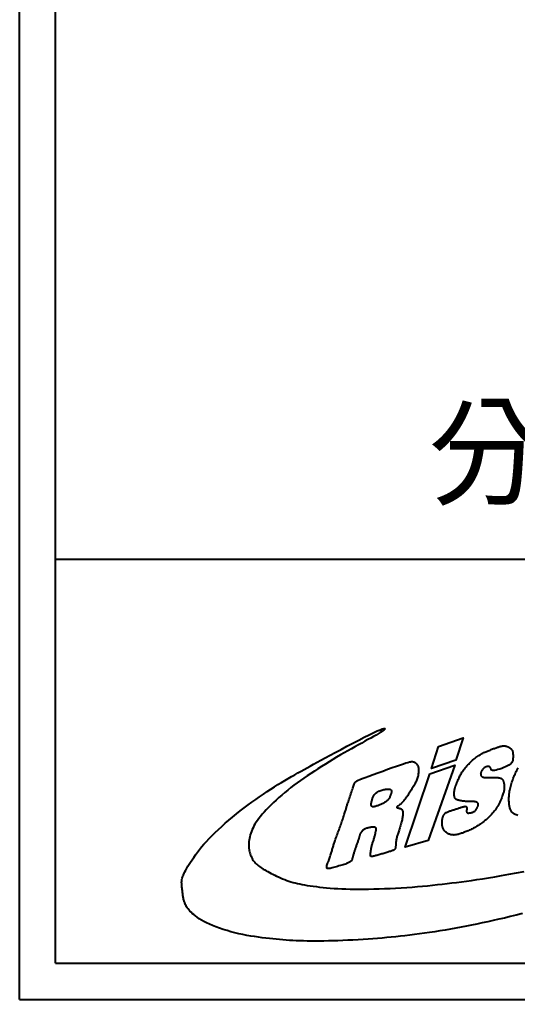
# Model space of a CAD drawing. Extents: x 10 to 297, y 3 to 207.
# Drawn here: x 10 to 27.26, y 3 to 36.95 of the extents above; entities that cross this region are included whole.
import ezdxf

# ---------------------------------------------------------------- set-up
doc = ezdxf.new("R2010")
doc.units = 0
doc.layers.get('0').update_dxf_attribs({"linetype": 'CONTINUOUS'})
doc.layers.add('圖框層', color=7, linetype='CONTINUOUS')
doc.layers.add('輪廓線層', color=7, linetype='CONTINUOUS')
doc.styles.add('標楷體', font='kaiu.ttf')

msp = doc.modelspace()

# ---------------------------------------------------------------- linework, layer by layer
at = {"layer": '圖框層', "color": 7}
for p, q in [((10, 3), (10, 206.969)), ((11.25, 4.25), (11.25, 205.719)), ((11.25, 18.25), (295.75, 18.25)), ((11.25, 4.25), (295.75, 4.25)), ((10, 3), (297, 3))]:
    msp.add_line(p, q, dxfattribs=at)
at = {"layer": '輪廓線層', "color": 7}
for points in [[(27.431, 5.972), (27.214, 5.919), (27.005, 5.868), (26.805, 5.82), (26.61, 5.775), (26.418, 5.732), (26.229, 5.69), (26.042, 5.649), (25.856, 5.609), (25.671, 5.571), (25.488, 5.534), (25.304, 5.499), (25.122, 5.465), (24.939, 5.432), (24.756, 5.401), (24.574, 5.372), (24.393, 5.344), (24.213, 5.317), (24.036, 5.292), (23.862, 5.269), (23.69, 5.246), (23.523, 5.226), (23.36, 5.206), (23.201, 5.188), (23.044, 5.171), (22.887, 5.155), (22.731, 5.14), (22.573, 5.126), (22.412, 5.113), (22.248, 5.1), (22.079, 5.089), (21.907, 5.078), (21.732, 5.067), (21.556, 5.058), (21.38, 5.049), (21.206, 5.042), (21.034, 5.035), (20.867, 5.03), (20.705, 5.026), (20.548, 5.023), (20.397, 5.021), (20.25, 5.02), (20.109, 5.02), (19.973, 5.022), (19.841, 5.025), (19.714, 5.028), (19.592, 5.033), (19.473, 5.039), (19.356, 5.046), (19.242, 5.054), (19.128, 5.063), (19.014, 5.073), (18.898, 5.083), (18.781, 5.095), (18.66, 5.108), (18.536, 5.122), (18.41, 5.137), (18.281, 5.154), (18.149, 5.174), (18.016, 5.195), (17.88, 5.219), (17.743, 5.246), (17.604, 5.277), (17.465, 5.31), (17.327, 5.346), (17.191, 5.384), (17.058, 5.425), (16.93, 5.467), (16.808, 5.512), (16.692, 5.557), (16.584, 5.604), (16.484, 5.652), (16.392, 5.7), (16.307, 5.749), (16.23, 5.797), (16.159, 5.845), (16.096, 5.891), (16.039, 5.937), (15.988, 5.98), (15.943, 6.023), (15.904, 6.063), (15.87, 6.103), (15.839, 6.141), (15.813, 6.177), (15.79, 6.213), (15.77, 6.248), (15.752, 6.281), (15.736, 6.314), (15.723, 6.347), (15.711, 6.379), (15.7, 6.41), (15.691, 6.442), (15.684, 6.473), (15.677, 6.505), (15.671, 6.537), (15.666, 6.569), (15.662, 6.602), (15.658, 6.635), (15.654, 6.669), (15.651, 6.704), (15.647, 6.739), (15.642, 6.776), (15.638, 6.813), (15.633, 6.852), (15.628, 6.89), (15.624, 6.929), (15.621, 6.968), (15.619, 7.007), (15.618, 7.046), (15.62, 7.084), (15.623, 7.121), (15.629, 7.158), (15.637, 7.196), (15.649, 7.236), (15.664, 7.277), (15.682, 7.322), (15.704, 7.37), (15.73, 7.423), (15.76, 7.482), (15.795, 7.545), (15.834, 7.613), (15.877, 7.685), (15.925, 7.761), (15.978, 7.84), (16.035, 7.923), (16.096, 8.009), (16.163, 8.098), (16.234, 8.189), (16.311, 8.283), (16.393, 8.378), (16.481, 8.476), (16.574, 8.576), (16.673, 8.679), (16.779, 8.783), (16.891, 8.888), (17.008, 8.996), (17.131, 9.103), (17.257, 9.212), (17.386, 9.319), (17.518, 9.426), (17.652, 9.532), (17.786, 9.636), (17.92, 9.737), (18.054, 9.836), (18.188, 9.932), (18.32, 10.025), (18.452, 10.115), (18.581, 10.202), (18.709, 10.286), (18.835, 10.367), (18.958, 10.444), (19.079, 10.517), (19.198, 10.588), (19.314, 10.656), (19.428, 10.722), (19.54, 10.785), (19.649, 10.847), (19.756, 10.907), (19.861, 10.966), (19.966, 11.025), (20.075, 11.085), (20.189, 11.148), (20.312, 11.216), (20.447, 11.289), (20.596, 11.37), (20.762, 11.46), (20.945, 11.559), (21.143, 11.664), (21.348, 11.773), (21.555, 11.882), (21.757, 11.987), (21.949, 12.085), (22.124, 12.173), (22.277, 12.246), (22.402, 12.303), (22.501, 12.345), (22.575, 12.371), (22.627, 12.385), (22.657, 12.388), (22.669, 12.381), (22.663, 12.365), (22.642, 12.343), (22.608, 12.315), (22.562, 12.283), (22.504, 12.245), (22.436, 12.204), (22.358, 12.158), (22.272, 12.109), (22.179, 12.056), (22.078, 12.001), (21.972, 11.943), (21.861, 11.882), (21.746, 11.819), (21.626, 11.754), (21.504, 11.686), (21.378, 11.616), (21.251, 11.544), (21.122, 11.47), (20.992, 11.394), (20.862, 11.316), (20.731, 11.237), (20.601, 11.157), (20.472, 11.076), (20.344, 10.994), (20.218, 10.912), (20.094, 10.83), (19.972, 10.749), (19.854, 10.667), (19.737, 10.585), (19.623, 10.503), (19.512, 10.421), (19.403, 10.338), (19.296, 10.253), (19.191, 10.168), (19.089, 10.081), (18.99, 9.994), (18.894, 9.906), (18.802, 9.819), (18.714, 9.733), (18.63, 9.649), (18.552, 9.568), (18.479, 9.489), (18.413, 9.414), (18.352, 9.342), (18.297, 9.273), (18.247, 9.205), (18.201, 9.14), (18.161, 9.076), (18.124, 9.012), (18.092, 8.949), (18.063, 8.885), (18.038, 8.822), (18.016, 8.759), (17.997, 8.697), (17.982, 8.637), (17.969, 8.578), (17.959, 8.522), (17.952, 8.468), (17.947, 8.418), (17.944, 8.37), (17.944, 8.325), (17.946, 8.282), (17.949, 8.24), (17.955, 8.2), (17.962, 8.16), (17.971, 8.12), (17.982, 8.081), (17.994, 8.041), (18.008, 8.002), (18.024, 7.963), (18.041, 7.925), (18.06, 7.887), (18.08, 7.851), (18.103, 7.817), (18.127, 7.783), (18.153, 7.751), (18.182, 7.72), (18.212, 7.69), (18.245, 7.66), (18.28, 7.631), (18.318, 7.603), (18.359, 7.574), (18.402, 7.545), (18.449, 7.516), (18.498, 7.487), (18.55, 7.458), (18.604, 7.428), (18.661, 7.398), (18.721, 7.367), (18.782, 7.336), (18.846, 7.305), (18.912, 7.274), (18.98, 7.242), (19.049, 7.212), (19.12, 7.182), (19.191, 7.153), (19.263, 7.126), (19.335, 7.1), (19.407, 7.077), (19.48, 7.056), (19.554, 7.036), (19.631, 7.017), (19.711, 7), (19.794, 6.983), (19.882, 6.968), (19.975, 6.952), (20.074, 6.937), (20.178, 6.922), (20.288, 6.908), (20.402, 6.894), (20.521, 6.881), (20.644, 6.869), (20.771, 6.858), (20.9, 6.848), (21.033, 6.84), (21.17, 6.833), (21.31, 6.827), (21.456, 6.823), (21.607, 6.82), (21.763, 6.819), (21.927, 6.82), (22.098, 6.822), (22.276, 6.826), (22.461, 6.831), (22.65, 6.838), (22.843, 6.847), (23.036, 6.857), (23.23, 6.868), (23.422, 6.88), (23.61, 6.894), (23.793, 6.908), (23.972, 6.924), (24.146, 6.94), (24.318, 6.958), (24.487, 6.976), (24.654, 6.995), (24.819, 7.014), (24.984, 7.034), (25.149, 7.054), (25.316, 7.076), (25.488, 7.099), (25.665, 7.123), (25.85, 7.15), (26.046, 7.18), (26.253, 7.213), (26.475, 7.25), (26.712, 7.29), (26.963, 7.335), (27.226, 7.383), (27.498, 7.435)], [(27.278, 9.372), (27.246, 9.381), (27.215, 9.392), (27.185, 9.405), (27.157, 9.419), (27.131, 9.435), (27.107, 9.452), (27.086, 9.47), (27.068, 9.49), (27.052, 9.511), (27.039, 9.534), (27.027, 9.557), (27.017, 9.581), (27.008, 9.607), (27, 9.633), (26.993, 9.66), (26.987, 9.688), (26.981, 9.717), (26.977, 9.747), (26.973, 9.778), (26.969, 9.81), (26.967, 9.844), (26.965, 9.879), (26.964, 9.916), (26.964, 9.955), (26.965, 9.995), (26.967, 10.036), (26.97, 10.078), (26.975, 10.121), (26.98, 10.166), (26.987, 10.211), (26.996, 10.256), (27.006, 10.302), (27.017, 10.348), (27.029, 10.394), (27.042, 10.44), (27.056, 10.484), (27.07, 10.528), (27.084, 10.571), (27.098, 10.612), (27.113, 10.652), (27.128, 10.691), (27.144, 10.73), (27.16, 10.77), (27.178, 10.81), (27.196, 10.85), (27.215, 10.893), (27.236, 10.937), (27.258, 10.982), (27.281, 11.029)]]:
    msp.add_lwpolyline(points, dxfattribs=at)
for points in [[(24.517, 11.763), (25.377, 12.066), (25.123, 11.294), (24.282, 11.001)], [(26.048, 10.962), (26.037, 10.948), (26.028, 10.935), (26.019, 10.921), (26.011, 10.907), (26.004, 10.893), (25.998, 10.88), (25.993, 10.866), (25.989, 10.852), (25.986, 10.839), (25.985, 10.826), (25.984, 10.813), (25.985, 10.8), (25.987, 10.788), (25.99, 10.776), (25.994, 10.764), (25.999, 10.753), (26.005, 10.742), (26.012, 10.732), (26.021, 10.723), (26.033, 10.715), (26.047, 10.708), (26.065, 10.702), (26.086, 10.697), (26.111, 10.693), (26.141, 10.691), (26.175, 10.69), (26.212, 10.69), (26.252, 10.69), (26.292, 10.691), (26.334, 10.693), (26.375, 10.694), (26.416, 10.694), (26.455, 10.694), (26.492, 10.693), (26.527, 10.691), (26.56, 10.689), (26.591, 10.685), (26.619, 10.681), (26.644, 10.676), (26.666, 10.67), (26.686, 10.663), (26.703, 10.655), (26.717, 10.646), (26.729, 10.636), (26.74, 10.625), (26.749, 10.613), (26.756, 10.599), (26.763, 10.584), (26.77, 10.568), (26.776, 10.551), (26.781, 10.533), (26.786, 10.515), (26.79, 10.495), (26.793, 10.476), (26.796, 10.456), (26.798, 10.437), (26.8, 10.417), (26.801, 10.399), (26.802, 10.38), (26.802, 10.362), (26.801, 10.345), (26.801, 10.329), (26.8, 10.314), (26.799, 10.3), (26.799, 10.287), (26.798, 10.274), (26.796, 10.262), (26.794, 10.248), (26.791, 10.233), (26.787, 10.216), (26.782, 10.196), (26.776, 10.172), (26.767, 10.144), (26.757, 10.113), (26.746, 10.078), (26.733, 10.041), (26.718, 10.001), (26.702, 9.96), (26.685, 9.917), (26.666, 9.874), (26.645, 9.83), (26.624, 9.786), (26.601, 9.743), (26.576, 9.699), (26.55, 9.656), (26.522, 9.613), (26.493, 9.57), (26.462, 9.529), (26.429, 9.488), (26.395, 9.448), (26.359, 9.409), (26.323, 9.37), (26.286, 9.333), (26.247, 9.297), (26.209, 9.262), (26.17, 9.228), (26.131, 9.195), (26.091, 9.163), (26.052, 9.132), (26.013, 9.103), (25.973, 9.075), (25.934, 9.048), (25.895, 9.022), (25.856, 8.998), (25.817, 8.975), (25.778, 8.953), (25.74, 8.933), (25.702, 8.913), (25.664, 8.895), (25.627, 8.878), (25.59, 8.861), (25.555, 8.845), (25.52, 8.831), (25.486, 8.816), (25.452, 8.803), (25.419, 8.79), (25.386, 8.778), (25.354, 8.766), (25.323, 8.755), (25.292, 8.745), (25.261, 8.735), (25.23, 8.726), (25.199, 8.718), (25.17, 8.711), (25.14, 8.705), (25.111, 8.701), (25.083, 8.698), (25.055, 8.696), (25.028, 8.697), (25.001, 8.699), (24.976, 8.702), (24.951, 8.707), (24.926, 8.714), (24.903, 8.722), (24.88, 8.731), (24.858, 8.742), (24.836, 8.754), (24.816, 8.767), (24.796, 8.781), (24.778, 8.796), (24.76, 8.811), (24.744, 8.828), (24.729, 8.845), (24.716, 8.862), (24.703, 8.881), (24.692, 8.899), (24.683, 8.918), (24.675, 8.938), (24.667, 8.959), (24.662, 8.98), (24.657, 9.002), (24.653, 9.025), (24.65, 9.049), (24.648, 9.074), (24.648, 9.099), (24.647, 9.123), (24.648, 9.148), (24.649, 9.173), (24.651, 9.196), (24.654, 9.219), (24.656, 9.241), (24.66, 9.262), (24.664, 9.281), (24.668, 9.3), (24.673, 9.317), (24.679, 9.334), (24.685, 9.351), (24.691, 9.366), (24.698, 9.381), (24.706, 9.395), (24.715, 9.409), (24.725, 9.423), (24.737, 9.435), (24.75, 9.448), (24.764, 9.46), (24.781, 9.471), (24.8, 9.482), (24.821, 9.492), (24.843, 9.503), (24.867, 9.512), (24.892, 9.522), (24.918, 9.531), (24.944, 9.54), (24.971, 9.549), (24.998, 9.558), (25.026, 9.566), (25.053, 9.574), (25.08, 9.583), (25.108, 9.591), (25.135, 9.599), (25.162, 9.608), (25.188, 9.616), (25.215, 9.624), (25.241, 9.633), (25.266, 9.641), (25.29, 9.649), (25.314, 9.657), (25.337, 9.664), (25.359, 9.671), (25.38, 9.677), (25.4, 9.682), (25.418, 9.686), (25.434, 9.689), (25.45, 9.691), (25.463, 9.69), (25.474, 9.688), (25.484, 9.683), (25.491, 9.676), (25.496, 9.666), (25.5, 9.654), (25.502, 9.64), (25.502, 9.625), (25.502, 9.609), (25.5, 9.592), (25.499, 9.576), (25.498, 9.561), (25.497, 9.546), (25.496, 9.533), (25.496, 9.521), (25.497, 9.51), (25.498, 9.5), (25.5, 9.491), (25.503, 9.483), (25.506, 9.477), (25.511, 9.471), (25.517, 9.467), (25.523, 9.463), (25.532, 9.461), (25.542, 9.459), (25.553, 9.459), (25.567, 9.459), (25.583, 9.46), (25.601, 9.463), (25.622, 9.466), (25.643, 9.47), (25.665, 9.476), (25.687, 9.482), (25.708, 9.489), (25.729, 9.497), (25.747, 9.506), (25.764, 9.515), (25.779, 9.526), (25.792, 9.537), (25.803, 9.55), (25.814, 9.562), (25.824, 9.576), (25.833, 9.589), (25.842, 9.604), (25.851, 9.618), (25.86, 9.633), (25.868, 9.648), (25.876, 9.663), (25.883, 9.678), (25.89, 9.693), (25.895, 9.707), (25.899, 9.721), (25.901, 9.735), (25.902, 9.748), (25.902, 9.76), (25.9, 9.772), (25.897, 9.782), (25.892, 9.793), (25.886, 9.802), (25.879, 9.811), (25.87, 9.82), (25.86, 9.827), (25.848, 9.834), (25.835, 9.84), (25.819, 9.845), (25.802, 9.849), (25.782, 9.852), (25.761, 9.854), (25.736, 9.855), (25.71, 9.856), (25.682, 9.856), (25.652, 9.855), (25.621, 9.855), (25.588, 9.855), (25.555, 9.855), (25.521, 9.857), (25.487, 9.859), (25.453, 9.861), (25.419, 9.865), (25.386, 9.869), (25.354, 9.874), (25.323, 9.879), (25.293, 9.884), (25.265, 9.89), (25.239, 9.896), (25.215, 9.902), (25.193, 9.908), (25.173, 9.915), (25.155, 9.923), (25.138, 9.931), (25.124, 9.941), (25.112, 9.951), (25.101, 9.963), (25.092, 9.976), (25.085, 9.991), (25.08, 10.007), (25.075, 10.023), (25.072, 10.042), (25.069, 10.061), (25.068, 10.081), (25.067, 10.103), (25.067, 10.126), (25.068, 10.149), (25.069, 10.173), (25.071, 10.197), (25.073, 10.22), (25.077, 10.244), (25.081, 10.267), (25.085, 10.289), (25.091, 10.31), (25.097, 10.33), (25.103, 10.35), (25.109, 10.369), (25.116, 10.387), (25.122, 10.405), (25.129, 10.422), (25.135, 10.439), (25.142, 10.455), (25.148, 10.472), (25.155, 10.489), (25.162, 10.507), (25.17, 10.526), (25.179, 10.547), (25.188, 10.57), (25.198, 10.596), (25.21, 10.623), (25.222, 10.652), (25.236, 10.683), (25.25, 10.714), (25.266, 10.746), (25.282, 10.778), (25.299, 10.81), (25.318, 10.841), (25.337, 10.871), (25.357, 10.902), (25.379, 10.932), (25.401, 10.962), (25.425, 10.993), (25.451, 11.024), (25.478, 11.056), (25.507, 11.089), (25.537, 11.123), (25.569, 11.157), (25.602, 11.191), (25.636, 11.225), (25.671, 11.258), (25.706, 11.291), (25.743, 11.322), (25.779, 11.352), (25.816, 11.38), (25.853, 11.407), (25.89, 11.432), (25.926, 11.455), (25.962, 11.477), (25.997, 11.498), (26.031, 11.517), (26.064, 11.535), (26.096, 11.551), (26.127, 11.566), (26.158, 11.58), (26.188, 11.593), (26.218, 11.606), (26.248, 11.618), (26.278, 11.63), (26.308, 11.642), (26.339, 11.654), (26.369, 11.666), (26.399, 11.678), (26.429, 11.689), (26.459, 11.7), (26.488, 11.71), (26.516, 11.72), (26.543, 11.729), (26.569, 11.738), (26.595, 11.746), (26.619, 11.753), (26.642, 11.76), (26.664, 11.766), (26.685, 11.771), (26.705, 11.776), (26.724, 11.779), (26.742, 11.782), (26.759, 11.784), (26.776, 11.785), (26.791, 11.786), (26.807, 11.785), (26.822, 11.784), (26.837, 11.782), (26.852, 11.78), (26.867, 11.776), (26.882, 11.772), (26.898, 11.767), (26.913, 11.761), (26.928, 11.755), (26.944, 11.748), (26.959, 11.74), (26.974, 11.731), (26.99, 11.721), (27.005, 11.711), (27.019, 11.7), (27.033, 11.689), (27.045, 11.677), (27.057, 11.665), (27.067, 11.652), (27.075, 11.638), (27.083, 11.624), (27.088, 11.61), (27.093, 11.595), (27.097, 11.578), (27.1, 11.561), (27.102, 11.543), (27.104, 11.523), (27.105, 11.502), (27.106, 11.48), (27.107, 11.457), (27.107, 11.434), (27.107, 11.409), (27.106, 11.384), (27.105, 11.359), (27.104, 11.334), (27.102, 11.309), (27.098, 11.284), (27.091, 11.258), (27.08, 11.232), (27.063, 11.206), (27.039, 11.179), (27.006, 11.151), (26.964, 11.122), (26.911, 11.092), (26.849, 11.063), (26.783, 11.033), (26.713, 11.006), (26.644, 10.982), (26.578, 10.961), (26.518, 10.945), (26.467, 10.935), (26.426, 10.931), (26.396, 10.933), (26.374, 10.939), (26.359, 10.949), (26.349, 10.962), (26.343, 10.976), (26.339, 10.991), (26.336, 11.005), (26.331, 11.018), (26.325, 11.03), (26.318, 11.04), (26.31, 11.048), (26.301, 11.056), (26.291, 11.061), (26.28, 11.066), (26.268, 11.069), (26.256, 11.071), (26.242, 11.072), (26.228, 11.072), (26.213, 11.07), (26.198, 11.067), (26.183, 11.063), (26.168, 11.057), (26.153, 11.05), (26.138, 11.042), (26.124, 11.033), (26.11, 11.023), (26.097, 11.012), (26.083, 11), (26.071, 10.988), (26.059, 10.975)], [(23.243, 9.589), (23.257, 9.575), (23.268, 9.557), (23.277, 9.537), (23.283, 9.515), (23.286, 9.49), (23.288, 9.464), (23.288, 9.435), (23.286, 9.404), (23.283, 9.372), (23.279, 9.338), (23.274, 9.302), (23.268, 9.265), (23.261, 9.227), (23.252, 9.188), (23.243, 9.148), (23.233, 9.108), (23.222, 9.067), (23.21, 9.026), (23.198, 8.986), (23.185, 8.945), (23.172, 8.906), (23.159, 8.867), (23.147, 8.83), (23.134, 8.794), (23.123, 8.76), (23.111, 8.728), (23.101, 8.697), (23.091, 8.668), (23.082, 8.64), (23.074, 8.612), (23.067, 8.586), (23.061, 8.56), (23.057, 8.535), (23.053, 8.51), (23.051, 8.487), (23.049, 8.463), (23.047, 8.441), (23.046, 8.419), (23.045, 8.398), (23.043, 8.377), (23.042, 8.358), (23.04, 8.339), (23.038, 8.322), (23.036, 8.305), (23.035, 8.29), (23.033, 8.275), (23.031, 8.262), (23.029, 8.25), (23.027, 8.239), (23.026, 8.229), (23.023, 8.22), (23.019, 8.212), (23.014, 8.204), (23.007, 8.196), (22.998, 8.189), (22.985, 8.181), (22.97, 8.173), (22.951, 8.165), (22.93, 8.156), (22.907, 8.147), (22.881, 8.138), (22.853, 8.129), (22.824, 8.12), (22.793, 8.11), (22.761, 8.1), (22.728, 8.09), (22.695, 8.08), (22.66, 8.07), (22.626, 8.06), (22.59, 8.05), (22.555, 8.039), (22.52, 8.029), (22.485, 8.019), (22.45, 8.009), (22.416, 7.999), (22.383, 7.99), (22.352, 7.981), (22.322, 7.973), (22.295, 7.966), (22.27, 7.96), (22.248, 7.955), (22.228, 7.952), (22.212, 7.95), (22.198, 7.95), (22.186, 7.952), (22.177, 7.958), (22.17, 7.966), (22.165, 7.977), (22.162, 7.992), (22.161, 8.01), (22.162, 8.031), (22.164, 8.053), (22.167, 8.078), (22.171, 8.103), (22.175, 8.129), (22.18, 8.156), (22.184, 8.182), (22.188, 8.208), (22.193, 8.233), (22.198, 8.259), (22.203, 8.285), (22.209, 8.311), (22.215, 8.337), (22.223, 8.363), (22.23, 8.39), (22.239, 8.417), (22.248, 8.444), (22.257, 8.471), (22.267, 8.499), (22.276, 8.526), (22.285, 8.554), (22.294, 8.582), (22.302, 8.61), (22.309, 8.638), (22.316, 8.665), (22.322, 8.692), (22.328, 8.718), (22.334, 8.743), (22.339, 8.768), (22.344, 8.79), (22.349, 8.812), (22.353, 8.832), (22.357, 8.85), (22.36, 8.867), (22.363, 8.882), (22.364, 8.896), (22.364, 8.909), (22.363, 8.919), (22.361, 8.929), (22.357, 8.937), (22.352, 8.944), (22.345, 8.949), (22.338, 8.954), (22.33, 8.958), (22.321, 8.961), (22.311, 8.964), (22.301, 8.966), (22.29, 8.968), (22.279, 8.969), (22.267, 8.97), (22.255, 8.97), (22.242, 8.97), (22.228, 8.969), (22.214, 8.968), (22.199, 8.966), (22.184, 8.964), (22.168, 8.961), (22.151, 8.958), (22.134, 8.954), (22.116, 8.95), (22.098, 8.945), (22.079, 8.94), (22.06, 8.935), (22.04, 8.929), (22.02, 8.922), (22, 8.914), (21.98, 8.906), (21.96, 8.897), (21.942, 8.887), (21.923, 8.876), (21.906, 8.863), (21.89, 8.85), (21.875, 8.836), (21.862, 8.821), (21.849, 8.806), (21.837, 8.791), (21.827, 8.777), (21.818, 8.762), (21.811, 8.748), (21.804, 8.735), (21.799, 8.722), (21.794, 8.709), (21.79, 8.696), (21.786, 8.683), (21.782, 8.67), (21.779, 8.656), (21.775, 8.642), (21.771, 8.627), (21.767, 8.611), (21.763, 8.595), (21.757, 8.577), (21.752, 8.558), (21.745, 8.537), (21.738, 8.515), (21.73, 8.492), (21.722, 8.466), (21.713, 8.44), (21.703, 8.413), (21.694, 8.386), (21.684, 8.359), (21.674, 8.331), (21.665, 8.305), (21.656, 8.279), (21.647, 8.254), (21.639, 8.229), (21.63, 8.205), (21.622, 8.181), (21.614, 8.158), (21.607, 8.134), (21.599, 8.11), (21.591, 8.086), (21.583, 8.062), (21.575, 8.038), (21.568, 8.014), (21.561, 7.99), (21.554, 7.966), (21.547, 7.944), (21.541, 7.922), (21.536, 7.9), (21.53, 7.88), (21.524, 7.86), (21.518, 7.842), (21.51, 7.824), (21.501, 7.808), (21.49, 7.792), (21.476, 7.777), (21.46, 7.764), (21.44, 7.751), (21.418, 7.739), (21.392, 7.727), (21.363, 7.716), (21.331, 7.704), (21.295, 7.692), (21.256, 7.679), (21.213, 7.666), (21.168, 7.652), (21.12, 7.638), (21.072, 7.623), (21.023, 7.609), (20.975, 7.595), (20.928, 7.582), (20.883, 7.569), (20.84, 7.558), (20.801, 7.548), (20.766, 7.541), (20.734, 7.536), (20.707, 7.534), (20.685, 7.535), (20.667, 7.541), (20.655, 7.552), (20.648, 7.568), (20.647, 7.588), (20.65, 7.612), (20.656, 7.64), (20.665, 7.671), (20.676, 7.704), (20.688, 7.738), (20.702, 7.774), (20.715, 7.81), (20.728, 7.847), (20.74, 7.883), (20.753, 7.92), (20.765, 7.957), (20.777, 7.993), (20.789, 8.028), (20.8, 8.063), (20.811, 8.097), (20.822, 8.13), (20.832, 8.163), (20.842, 8.195), (20.851, 8.226), (20.861, 8.257), (20.87, 8.287), (20.879, 8.317), (20.888, 8.347), (20.897, 8.378), (20.906, 8.409), (20.916, 8.441), (20.927, 8.475), (20.939, 8.511), (20.952, 8.549), (20.966, 8.59), (20.982, 8.633), (20.999, 8.68), (21.017, 8.728), (21.036, 8.778), (21.055, 8.829), (21.074, 8.88), (21.093, 8.931), (21.111, 8.98), (21.129, 9.028), (21.145, 9.075), (21.161, 9.12), (21.175, 9.164), (21.19, 9.207), (21.204, 9.248), (21.217, 9.288), (21.23, 9.328), (21.243, 9.366), (21.255, 9.404), (21.267, 9.44), (21.278, 9.475), (21.289, 9.508), (21.299, 9.539), (21.309, 9.569), (21.317, 9.596), (21.325, 9.621), (21.332, 9.645), (21.338, 9.669), (21.346, 9.693), (21.353, 9.719), (21.362, 9.748), (21.372, 9.781), (21.385, 9.819), (21.399, 9.862), (21.415, 9.91), (21.432, 9.962), (21.45, 10.016), (21.469, 10.071), (21.487, 10.125), (21.505, 10.179), (21.522, 10.229), (21.537, 10.276), (21.551, 10.319), (21.564, 10.359), (21.576, 10.394), (21.588, 10.427), (21.598, 10.455), (21.609, 10.48), (21.619, 10.502), (21.63, 10.521), (21.644, 10.538), (21.665, 10.554), (21.695, 10.572), (21.739, 10.593), (21.799, 10.619), (21.879, 10.65), (21.983, 10.69), (22.11, 10.738), (22.258, 10.792), (22.419, 10.851), (22.588, 10.913), (22.756, 10.974), (22.919, 11.032), (23.07, 11.085), (23.201, 11.131), (23.309, 11.167), (23.395, 11.195), (23.462, 11.215), (23.513, 11.229), (23.551, 11.237), (23.579, 11.241), (23.6, 11.242), (23.617, 11.241), (23.634, 11.239), (23.649, 11.235), (23.665, 11.231), (23.679, 11.225), (23.694, 11.219), (23.708, 11.211), (23.721, 11.201), (23.735, 11.19), (23.748, 11.177), (23.76, 11.162), (23.772, 11.146), (23.784, 11.129), (23.794, 11.11), (23.804, 11.091), (23.812, 11.07), (23.819, 11.049), (23.825, 11.026), (23.829, 11.003), (23.832, 10.979), (23.833, 10.955), (23.834, 10.929), (23.833, 10.902), (23.831, 10.875), (23.828, 10.846), (23.823, 10.816), (23.818, 10.785), (23.812, 10.753), (23.804, 10.721), (23.795, 10.688), (23.785, 10.656), (23.774, 10.623), (23.762, 10.59), (23.749, 10.558), (23.734, 10.526), (23.718, 10.494), (23.701, 10.462), (23.684, 10.43), (23.665, 10.397), (23.645, 10.363), (23.624, 10.328), (23.603, 10.292), (23.58, 10.256), (23.557, 10.219), (23.534, 10.181), (23.51, 10.144), (23.487, 10.107), (23.463, 10.071), (23.439, 10.036), (23.415, 10.003), (23.392, 9.97), (23.369, 9.94), (23.346, 9.91), (23.323, 9.883), (23.301, 9.857), (23.278, 9.833), (23.256, 9.81), (23.234, 9.79), (23.213, 9.771), (23.192, 9.754), (23.172, 9.739), (23.153, 9.725), (23.136, 9.712), (23.12, 9.701), (23.106, 9.691), (23.095, 9.683), (23.085, 9.675), (23.079, 9.668), (23.075, 9.662), (23.074, 9.657), (23.076, 9.652), (23.083, 9.648), (23.093, 9.644), (23.107, 9.64), (23.124, 9.636), (23.144, 9.632), (23.164, 9.626), (23.186, 9.62), (23.207, 9.612), (23.226, 9.602)], [(24.224, 10.816), (25.084, 11.119), (24.165, 8.511), (23.363, 8.276)], [(22.599, 9.792), (22.573, 9.779), (22.547, 9.766), (22.521, 9.754), (22.494, 9.742), (22.467, 9.731), (22.441, 9.72), (22.414, 9.711), (22.388, 9.702), (22.362, 9.694), (22.337, 9.687), (22.312, 9.682), (22.29, 9.678), (22.269, 9.676), (22.25, 9.676), (22.233, 9.678), (22.22, 9.682), (22.209, 9.689), (22.201, 9.698), (22.195, 9.709), (22.192, 9.722), (22.19, 9.737), (22.19, 9.753), (22.191, 9.77), (22.193, 9.787), (22.196, 9.806), (22.199, 9.825), (22.203, 9.845), (22.207, 9.865), (22.212, 9.886), (22.218, 9.907), (22.224, 9.929), (22.23, 9.952), (22.237, 9.975), (22.245, 9.998), (22.254, 10.021), (22.265, 10.045), (22.278, 10.068), (22.294, 10.091), (22.312, 10.113), (22.334, 10.135), (22.36, 10.156), (22.389, 10.175), (22.421, 10.194), (22.454, 10.211), (22.488, 10.226), (22.524, 10.24), (22.558, 10.253), (22.593, 10.263), (22.625, 10.272), (22.657, 10.279), (22.686, 10.284), (22.714, 10.287), (22.741, 10.289), (22.765, 10.29), (22.787, 10.289), (22.807, 10.287), (22.826, 10.284), (22.842, 10.28), (22.855, 10.274), (22.867, 10.267), (22.877, 10.259), (22.884, 10.249), (22.889, 10.238), (22.892, 10.224), (22.893, 10.209), (22.891, 10.193), (22.888, 10.175), (22.884, 10.155), (22.878, 10.135), (22.871, 10.114), (22.864, 10.093), (22.856, 10.072), (22.848, 10.05), (22.839, 10.029), (22.83, 10.008), (22.819, 9.988), (22.808, 9.968), (22.796, 9.948), (22.783, 9.929), (22.768, 9.911), (22.751, 9.894), (22.733, 9.878), (22.713, 9.862), (22.692, 9.847), (22.67, 9.833), (22.647, 9.819), (22.623, 9.805)]]:
    msp.add_lwpolyline(points, close=True, dxfattribs=at)

# ---------------------------------------------------------------- texts
at = {"color": 7, "insert": (35.409, 23.455), "char_height": 3, "width": 27.9333, "attachment_point": 2, "style": '標楷體'}
msp.add_mtext('{\\T1.1;分度盤馬達}', dxfattribs=at)

doc.saveas('drawing.dxf')
